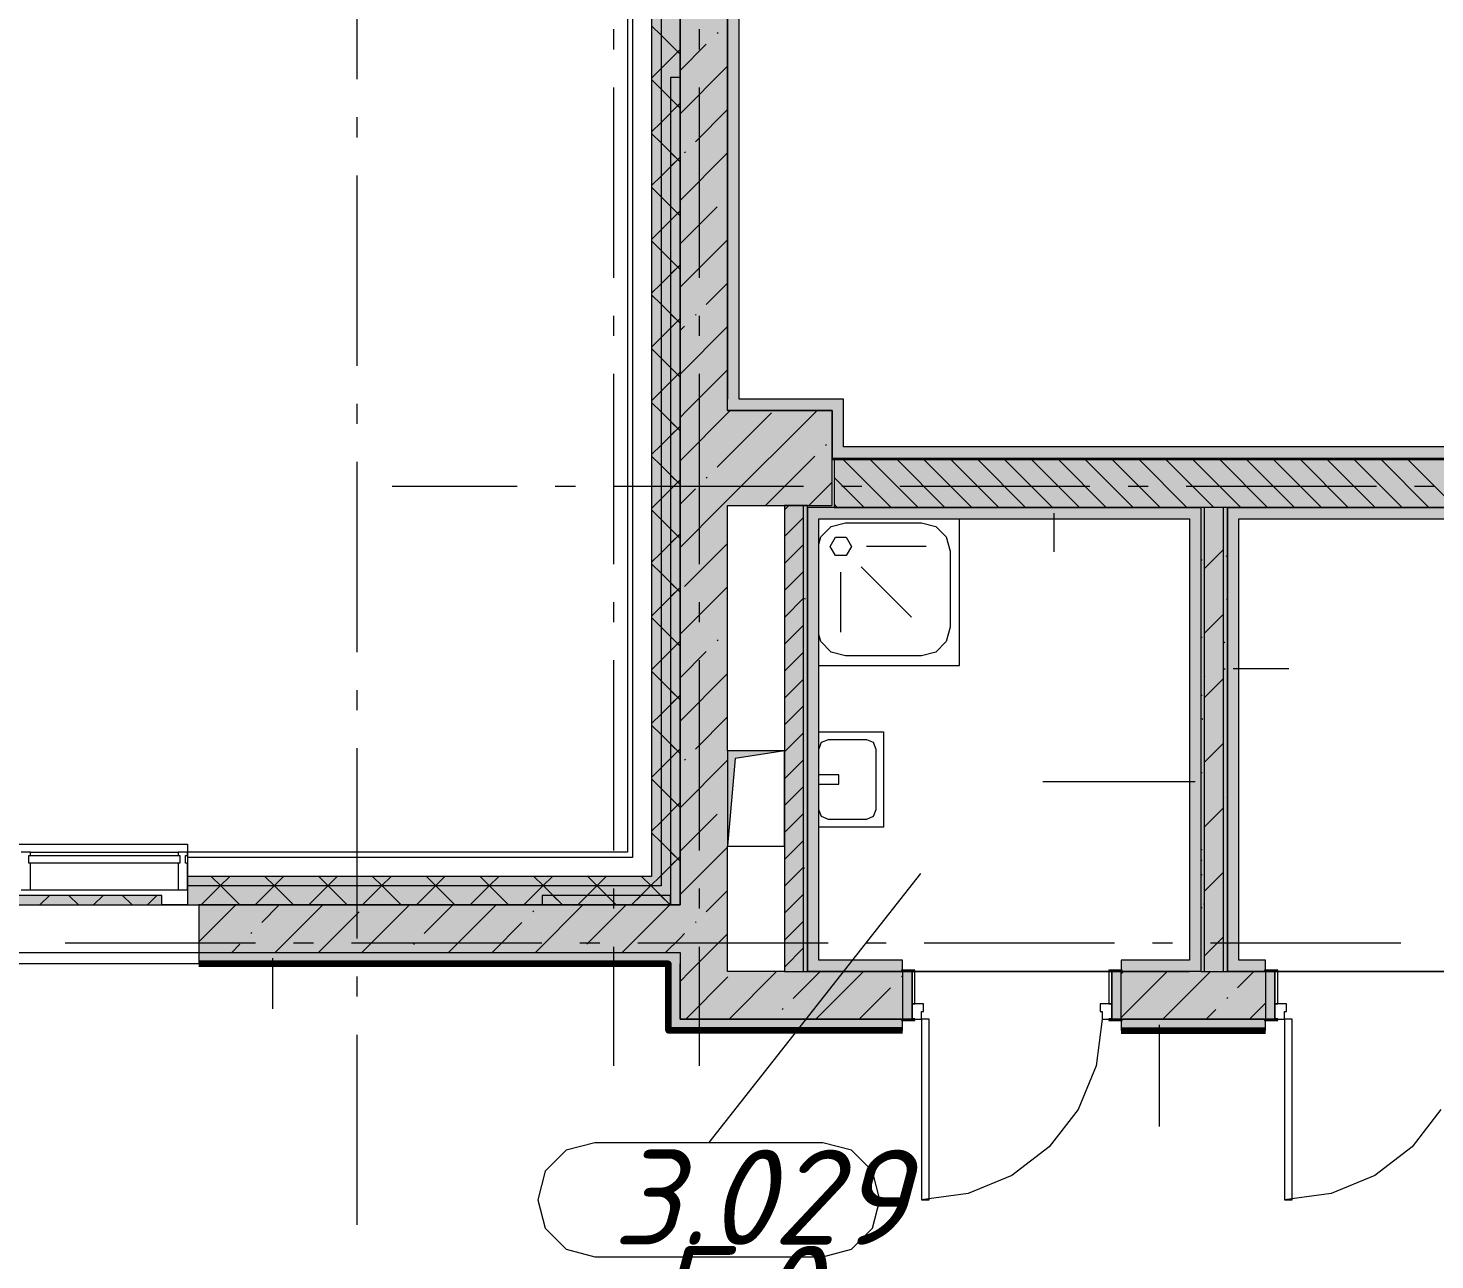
# Model space of a CAD drawing. Header units: millimetres. Extents: x -537608 to 253996, y -217170 to 186033.
# Drawn here: x -267754 to -260357, y 159255 to 165732 of the extents above; entities that cross this region are included whole.
import ezdxf

# ---------------------------------------------------------------- set-up
doc = ezdxf.new("R2010")
doc.units = ezdxf.units.MM
doc.layers.add('16) Лак 1.6м', color=160, linetype='Continuous', lineweight=90)
doc.layers.add('PDF _Геометрия', color=7, linetype='Continuous')
doc.layers.add('PDF _Текст', color=7, linetype='Continuous')
doc.layers.add('PDF _Сплошная заливка', color=7, linetype='Continuous', true_color=0xffffff)
doc.styles.add('PDF ISOCPEUR Italic', font='isocpeui.ttf')

msp = doc.modelspace()

# ---------------------------------------------------------------- hatches: boundary and pattern name
at = {"layer": 'PDF _Сплошная заливка', "transparency": 33554559}
for points in [[(-264476.1869, 161271.2535), (-264426.1867, 161271.2535), (-264426.1867, 179170.9025), (-264476.1869, 179170.9025), (-264476.1869, 161371.2538)], [(-264426.1867, 161221.2533), (-264326.1863, 161221.2533), (-264326.1863, 179120.9023), (-264426.1867, 179120.9023), (-264426.1867, 161248.1888)], [(-264376.1864, 161121.2529), (-264326.1863, 161121.2529), (-264326.1863, 165471.2524), (-264376.1864, 165471.2524), (-264376.1864, 161248.1888)], [(-263526.1875, 163220.9057), (-263526.1875, 163720.9055), (-264326.1863, 163720.9055), (-264326.1863, 163220.9057), (-264076.1853, 163220.9057)], [(-246632.8397, 163211.254), (-246626.1914, 163211.254), (-246626.1914, 163461.2528), (-251276.1877, 163461.2528), (-251276.1877, 163220.9057), (-251776.1897, 163220.9057), (-251776.1897, 163461.2528), (-257276.1893, 163461.2528), (-257276.1893, 163220.9057), (-257776.1869, 163220.9057), (-257776.1869, 163461.2528), (-263516.1849, 163461.2528), (-263516.1849, 163211.254), (-246964.4548, 163211.254)], [(-263776.1885, 160771.2537), (-263676.1881, 160771.2537), (-263676.1881, 163220.9057), (-263776.1885, 163220.9057), (-263776.1885, 161891.2524)], [(-261587.8274, 160771.2537), (-261567.8265, 160771.2537), (-261567.8265, 163211.254), (-261587.8274, 163211.254), (-261587.8274, 161956.1381)], [(-261467.8262, 160771.2537), (-261447.8252, 160771.2537), (-261447.8252, 163211.254), (-261467.8262, 163211.254), (-261467.8262, 161956.1381)], [(-267051.1838, 161121.2529), (-267051.1838, 161171.253), (-269276.1838, 161171.253), (-269276.1838, 161121.2529), (-267504.57, 161121.2529)], [(-264376.1864, 161121.2529), (-264376.1864, 161171.253), (-265051.1847, 161171.253), (-265051.1847, 161121.2529), (-264999.9617, 161121.2529)]]:
    msp.add_hatch(color=256, dxfattribs=at).paths.add_polyline_path(points)
h = msp.add_hatch(color=256, dxfattribs=at)
h.paths.add_polyline_path([(-264076.1853, 160771.2537), (-264076.1853, 163220.9057), (-264326.1863, 163220.9057), (-264326.1863, 160771.2537), (-264165.0937, 160771.2537)], flags=0)
h.paths.add_polyline_path([(-264076.1853, 163720.9055), (-264076.1853, 168671.2518), (-264326.1863, 168671.2518), (-264326.1863, 163720.9055)], flags=0)
h.paths.add_polyline_path([(-264076.1853, 169171.2515), (-264076.1853, 175021.2525), (-264326.1863, 175021.2525), (-264326.1863, 169171.2515), (-264108.8801, 169171.2515)], flags=0)
h.paths.add_polyline_path([(-264229.2947, 175521.2502), (-264076.1853, 175521.2502), (-264076.1853, 178521.2488), (-264326.1863, 178521.2488), (-264326.1863, 175521.2502)], flags=0)
at = {"layer": 'PDF _Сплошная заливка', "true_color": 0xff7d7d, "transparency": 33554559}
for points in [[(-264076.1853, 163780.9062), (-264016.1868, 163780.9062), (-264016.1868, 168671.2518), (-264076.1853, 168671.2518), (-264076.1853, 166203.8314)], [(-258321.009, 163470.9045), (-257776.1869, 163470.9045), (-257776.1869, 163530.9052), (-263526.1875, 163530.9052), (-263526.1875, 163470.9045), (-261660.4854, 163470.9045)]]:
    msp.add_hatch(color=11, dxfattribs=at).paths.add_polyline_path(points)
at = {"layer": 'PDF _Сплошная заливка', "true_color": 0xbce362, "transparency": 33554559}
for points in [[(-261647.826, 163151.2534), (-261587.8274, 163151.2534), (-261587.8274, 163211.254), (-263656.1871, 163211.254), (-263656.1871, 163151.2534), (-261660.4854, 163151.2534)], [(-258798.2628, 163151.2534), (-258738.26, 163151.2534), (-258738.26, 163211.254), (-261447.8252, 163211.254), (-261447.8252, 163151.2534), (-259990.745, 163151.2534)]]:
    msp.add_hatch(color=63, dxfattribs=at).paths.add_polyline_path(points)
at = {"layer": 'PDF _Сплошная заливка', "transparency": 33554559}
h = msp.add_hatch(color=256, dxfattribs=at)
h.paths.add_polyline_path([(-264999.9617, 161221.2533), (-264426.1867, 161221.2533), (-264426.1867, 161271.2535), (-266916.1851, 161271.2535), (-266916.1851, 161221.2533), (-266669.6977, 161221.2533)], flags=0)
h.paths.add_polyline_path([(-269174.306, 161221.2533), (-268616.1872, 161221.2533), (-268616.1872, 161271.2535), (-270275.348, 161271.2535), (-270275.348, 161221.2533), (-270009.1741, 161221.2533)], flags=0)
h.paths.add_polyline_path([(-271975.3502, 161221.2533), (-271975.3502, 161271.2535), (-273516.1846, 161271.2535), (-273516.1846, 161221.2533), (-273348.6546, 161221.2533)], flags=0)
h.paths.add_polyline_path([(-275216.1825, 161221.2533), (-275216.1825, 161271.2535), (-276766.1842, 161271.2535), (-276766.1842, 161221.2533), (-275853.2587, 161221.2533)], flags=0)
h.paths.add_polyline_path([(-281697.3434, 161221.2533), (-281526.1836, 161221.2533), (-281526.1836, 161271.2535), (-282826.1799, 161271.2535), (-282826.1799, 161221.2533), (-282532.2157, 161221.2533)], flags=0)
h.paths.add_polyline_path([(-278466.1821, 161221.2533), (-278466.1821, 161271.2535), (-279826.1856, 161271.2535), (-279826.1856, 161221.2533), (-279192.735, 161221.2533)], flags=0)
h.paths.add_polyline_path([(-285871.6877, 161221.2533), (-284526.1865, 161221.2533), (-284526.1865, 161271.2535), (-285886.1814, 161271.2535), (-285886.1814, 161221.2533)], flags=0)
h.paths.add_polyline_path([(-290676.1843, 161221.2533), (-287586.1793, 161221.2533), (-287586.1793, 161271.2535), (-290676.1843, 161271.2535), (-290676.1843, 161248.1888)], flags=0)
h = msp.add_hatch(color=256, dxfattribs=at)
h.paths.add_polyline_path([(-264326.1863, 161121.2529), (-264326.1863, 161221.2533), (-266916.1851, 161221.2533), (-266916.1851, 161121.2529), (-264999.9617, 161121.2529)], flags=0)
h.paths.add_polyline_path([(-268616.1872, 161121.2529), (-268616.1872, 161221.2533), (-270275.348, 161221.2533), (-270275.348, 161121.2529), (-268776.1862, 161121.2529)], flags=0)
h.paths.add_polyline_path([(-271975.3502, 161121.2529), (-271976.1856, 161221.2533), (-273516.1846, 161221.2533), (-273516.1846, 161121.2529), (-271976.1856, 161121.2529)], flags=0)
h.paths.add_polyline_path([(-275216.1825, 161121.2529), (-275216.1825, 161221.2533), (-276766.1842, 161221.2533), (-276766.1842, 161121.2529), (-275276.1853, 161121.2529)], flags=0)
h.paths.add_polyline_path([(-278526.017, 161121.2529), (-278466.1821, 161121.2529), (-278466.1821, 161221.2533), (-279826.1856, 161221.2533), (-279826.1856, 161121.2529), (-279126.0193, 161121.2529)], flags=0)
h.paths.add_polyline_path([(-281526.1836, 161121.2529), (-281526.1836, 161221.2533), (-282826.1799, 161221.2533), (-282826.1799, 161121.2529), (-281697.3434, 161121.2529)], flags=0)
h.paths.add_polyline_path([(-284526.1865, 161121.2529), (-284526.1865, 161221.2533), (-285886.1814, 161221.2533), (-285886.1814, 161121.2529), (-285036.824, 161121.2529)], flags=0)
h.paths.add_polyline_path([(-290676.1843, 161121.2529), (-287586.1793, 161121.2529), (-287586.1793, 161221.2533), (-290726.1845, 161221.2533), (-290726.1845, 161121.2529)], flags=0)
h = msp.add_hatch(color=256, dxfattribs=at)
h.paths.add_polyline_path([(-264326.1863, 160871.2541), (-264326.1863, 161121.2529), (-266856.1866, 161121.2529), (-266856.1866, 160871.2541), (-264999.9617, 160871.2541)], flags=0)
h.paths.add_polyline_path([(-268776.1862, 160871.2541), (-268676.1858, 160871.2541), (-268676.1858, 161121.2529), (-268776.1862, 161121.2529), (-268776.1862, 161079.5868)], flags=0)
h.paths.add_polyline_path([(-270009.1741, 160871.2541), (-269276.1838, 160871.2541), (-269276.1838, 161121.2529), (-270215.3495, 161121.2529), (-270215.3495, 160871.2541)], flags=0)
at = {"layer": 'PDF _Сплошная заливка', "true_color": 0xff7d7d, "transparency": 33554559}
h = msp.add_hatch(color=11, dxfattribs=at)
h.paths.add_polyline_path([(-264386.1848, 160811.2534), (-264326.1863, 160811.2534), (-264326.1863, 160871.2541), (-266856.1866, 160871.2541), (-266856.1866, 160811.2534), (-264999.9617, 160811.2534)], flags=0)
h.paths.add_polyline_path([(-268676.1858, 160811.2534), (-268676.1858, 160871.2541), (-268716.1877, 160871.2541), (-268716.1877, 160811.2534)], flags=0)
at = {"layer": 'PDF _Сплошная заливка', "true_color": 0xbce362, "transparency": 33554559}
h = msp.add_hatch(color=63, dxfattribs=at)
h.paths.add_polyline_path([(-261647.826, 160771.2537), (-261647.826, 160831.2543), (-262006.1851, 160831.2543), (-262006.1851, 160779.254), (-262001.1859, 160779.254), (-262001.1859, 160771.2537), (-261660.4854, 160771.2537)], flags=0)
h.paths.add_polyline_path([(-263656.1871, 160771.2537), (-263161.1886, 160771.9361), (-263161.1886, 160779.254), (-263156.1852, 160779.254), (-263156.1852, 160831.2543), (-263656.1871, 160831.2543)], flags=0)
h = msp.add_hatch(color=63, dxfattribs=at)
h.paths.add_polyline_path([(-259990.745, 160771.2537), (-258798.2628, 160771.2537), (-258798.2628, 160831.2543), (-260097.8286, 160831.2543), (-260097.8286, 160779.254), (-260092.8294, 160779.254), (-260092.8294, 160771.2537)], flags=0)
h.paths.add_polyline_path([(-261252.8279, 160771.2537), (-261252.8279, 160779.254), (-261247.8287, 160779.254), (-261247.8287, 160831.2543), (-261447.8252, 160831.2543), (-261447.8252, 160771.2537)], flags=0)
at = {"layer": 'PDF _Сплошная заливка', "transparency": 33554559}
h = msp.add_hatch(color=256, dxfattribs=at)
h.paths.add_polyline_path([(-256776.1874, 160521.2527), (-256776.1874, 160771.2537), (-260097.8286, 160771.2537), (-260097.8286, 160521.2527), (-258321.009, 160521.2527)], flags=0)
h.paths.add_polyline_path([(-261252.8279, 160521.2527), (-261247.8287, 160521.2527), (-261247.8287, 160771.2537), (-262006.1851, 160771.2537), (-262006.1851, 160521.2527), (-261660.4854, 160521.2527)], flags=0)
h.paths.add_polyline_path([(-263156.1852, 160521.2527), (-263156.1852, 160771.2537), (-264326.1863, 160771.2537), (-264326.1863, 160521.2527), (-263161.1886, 160521.2527)], flags=0)
at = {"layer": 'PDF _Сплошная заливка', "true_color": 0xf4f4f4, "transparency": 33554559}
for points in [[(-263156.1852, 160521.2527), (-263106.185, 160521.2527), (-263106.185, 160771.2537), (-263156.1852, 160771.2537), (-263156.1852, 160540.2396)], [(-262056.1853, 160521.2527), (-262006.1851, 160521.2527), (-262006.1851, 160771.2537), (-262056.1853, 160771.2537), (-262056.1853, 160540.2396)], [(-261247.8287, 160521.2527), (-261197.8285, 160521.2527), (-261197.8285, 160771.2537), (-261247.8287, 160771.2537), (-261247.8287, 160540.2396)]]:
    msp.add_hatch(color=7, dxfattribs=at).paths.add_polyline_path(points)
at = {"layer": 'PDF _Сплошная заливка', "true_color": 0xff7d7d, "transparency": 33554559}
h = msp.add_hatch(color=11, dxfattribs=at)
h.paths.add_polyline_path([(-254756.1873, 160461.2542), (-254756.1873, 160521.2527), (-260092.8294, 160521.2527), (-260092.8294, 160513.2545), (-260097.8286, 160513.2545), (-260097.8286, 160461.2542), (-254981.5283, 160461.2542)], flags=0)
h.paths.add_polyline_path([(-262006.1851, 160461.2542), (-261247.8287, 160461.2542), (-261247.8287, 160513.2545), (-261252.8279, 160513.2545), (-261252.8279, 160521.2527), (-262001.1859, 160521.2527), (-262001.1859, 160513.2545), (-262006.1851, 160513.2545)], flags=0)
h.paths.add_polyline_path([(-263161.1886, 160461.2542), (-263156.1852, 160461.2542), (-263156.1852, 160513.2545), (-263161.1886, 160513.2545), (-263161.1886, 160521.2527), (-264326.1863, 160521.2527), (-264326.1863, 160461.2542)], flags=0)

# ---------------------------------------------------------------- linework, layer by layer
at = {"layer": '16) Лак 1.6м'}
msp.add_line((-262006.1851, 160461.2542), (-261247.8287, 160461.2542), dxfattribs=at)
msp.add_lwpolyline([(-263156.1852, 160461.2542), (-264386.1848, 160461.2542), (-264386.1848, 160811.2534), (-266856.1866, 160811.2534)], dxfattribs=at)
at = {"layer": 'PDF _Геометрия', "lineweight": 9}
for p, q in [((-264603.1853, 179297.9009), (-264603.1853, 161398.254)), ((-264576.1872, 179270.9029), (-264576.1872, 161398.254)), ((-264476.1869, 179170.9025), (-264476.1869, 161398.254)), ((-264426.1867, 179120.9023), (-264426.1867, 161398.254)), ((-264326.1863, 161398.254), (-264326.1863, 168671.2518)), ((-264326.1863, 168671.2518), (-264326.1863, 163720.9055)), ((-264076.1853, 163780.9062), (-264076.1853, 168671.2518)), ((-264076.1853, 168671.2518), (-264076.1853, 163780.9062)), ((-264016.1868, 163780.9062), (-264016.1868, 168611.2511)), ((-264426.1867, 165693.9474), (-264476.1869, 165743.9476)), ((-264131.2923, 165704.4625), (-264126.5515, 165709.2033)), ((-264326.1863, 165593.9471), (-264426.1867, 165693.9474)), ((-264326.1863, 165509.5685), (-264188.3197, 165647.4372)), ((-264426.1867, 165519.0996), (-264326.1863, 165619.1)), ((-264476.1869, 165469.0994), (-264426.1867, 165519.0996)), ((-264326.1863, 165281.4695), (-264076.1853, 165531.4705)), ((-264426.1867, 165411.1053), (-264476.1869, 165461.1055)), ((-264326.1863, 165311.1049), (-264426.1867, 165411.1053)), ((-264326.1863, 165471.2524), (-264376.1864, 165471.2524)), ((-264376.1864, 165471.2524), (-264376.1864, 161121.2529)), ((-264326.1863, 161121.2529), (-264326.1863, 165471.2524)), ((-264426.1867, 165236.2575), (-264326.1863, 165336.2579)), ((-264376.1864, 165361.1052), (-264326.1863, 165311.1049)), ((-264326.1863, 165336.2579), (-264376.1864, 165286.2577)), ((-264245.3429, 165134.2161), (-264076.1853, 165303.3715)), ((-264476.1869, 165186.2573), (-264426.1867, 165236.2575)), ((-264426.1867, 165128.2632), (-264476.1869, 165178.2634)), ((-264326.1863, 165028.2628), (-264426.1867, 165128.2632)), ((-264426.1867, 164953.4132), (-264326.1863, 165053.4136)), ((-264376.1864, 165078.263), (-264326.1863, 165028.2628)), ((-264326.1863, 165053.4136), (-264376.1864, 165003.4134)), ((-264326.1863, 164825.2738), (-264076.1853, 165075.2725)), ((-264302.366, 165077.1909), (-264297.6252, 165081.9316)), ((-264476.1869, 164903.4152), (-264426.1867, 164953.4132)), ((-264426.1867, 164845.419), (-264476.1869, 164895.4191)), ((-264326.1863, 164745.4207), (-264426.1867, 164845.419)), ((-264426.1867, 164670.5711), (-264326.1863, 164770.5715)), ((-264376.1864, 164795.4209), (-264326.1863, 164745.4207)), ((-264326.1863, 164770.5715), (-264376.1864, 164720.5713)), ((-264326.1863, 164597.1748), (-264131.2923, 164792.0687)), ((-264476.1869, 164620.5709), (-264426.1867, 164670.5711)), ((-264426.1867, 164562.5768), (-264476.1869, 164612.577)), ((-264326.1863, 164369.0758), (-264076.1853, 164619.0768)), ((-264326.1863, 164462.5764), (-264426.1867, 164562.5768)), ((-264426.1867, 164387.729), (-264326.1863, 164487.7294)), ((-264376.1864, 164512.5766), (-264326.1863, 164462.5764)), ((-264326.1863, 164487.7294), (-264376.1864, 164437.7292)), ((-264476.1869, 164337.7288), (-264426.1867, 164387.729)), ((-264188.3197, 164278.8455), (-264076.1853, 164390.9778)), ((-264426.1867, 164279.7347), (-264476.1869, 164329.7349)), ((-264326.1863, 164179.7343), (-264426.1867, 164279.7347)), ((-264376.1864, 164229.7345), (-264326.1863, 164179.7343)), ((-264245.3429, 164221.8224), (-264240.602, 164226.5633)), ((-264426.1867, 164104.8869), (-264326.1863, 164204.8873)), ((-264326.1863, 164204.8873), (-264376.1864, 164154.8871)), ((-264326.1863, 164140.9768), (-264302.366, 164164.7972)), ((-264326.1863, 163912.8801), (-264076.1853, 164162.8789)), ((-264476.1869, 164054.8867), (-264426.1867, 164104.8869)), ((-264426.1867, 163996.8926), (-264476.1869, 164046.8928)), ((-264326.1863, 163896.8922), (-264426.1867, 163996.8926)), ((-264376.1864, 163946.8924), (-264326.1863, 163896.8922)), ((-264290.064, 163720.9055), (-264076.1853, 163934.7799)), ((-264426.1867, 163822.0426), (-264326.1863, 163922.043)), ((-264326.1863, 163922.043), (-264376.1864, 163872.0428)), ((-264476.1869, 163772.0446), (-264426.1867, 163822.0426)), ((-264076.1853, 163720.9055), (-264076.1853, 163780.9062)), ((-263526.1875, 163780.9062), (-264016.1868, 163780.9062)), ((-263466.1846, 163780.9062), (-263526.1875, 163780.9062)), ((-263466.1846, 163530.9052), (-263466.1846, 163780.9062)), ((-264426.1867, 163714.0483), (-264476.1869, 163764.0485)), ((-264326.1863, 163614.0501), (-264426.1867, 163714.0483)), ((-264326.1863, 163684.7811), (-264290.064, 163720.9055)), ((-264326.1863, 163456.6821), (-264061.9629, 163720.9055)), ((-264326.1863, 163720.9055), (-264326.1863, 163220.9057)), ((-264131.2923, 163423.4771), (-263846.1724, 163708.5992)), ((-264105.7669, 163220.9057), (-263605.765, 163720.9055)), ((-264076.1853, 163720.9055), (-263526.1875, 163720.9055)), ((-263526.1875, 163720.9055), (-264076.1853, 163720.9055)), ((-263526.1875, 163220.9057), (-263526.1875, 163720.9055)), ((-263526.1875, 163720.9055), (-263526.1875, 163530.9052)), ((-264426.1867, 163539.2005), (-264326.1863, 163639.2009)), ((-264376.1864, 163664.0503), (-264326.1863, 163614.0501)), ((-264326.1863, 163639.2009), (-264376.1864, 163589.2007)), ((-264476.1869, 163489.2003), (-264426.1867, 163539.2005)), ((-263561.0481, 163537.5255), (-263556.3073, 163542.2684)), ((-263526.1875, 163530.9052), (-263526.1875, 163470.9045)), ((-257836.1897, 163530.9052), (-263466.1846, 163530.9052)), ((-264426.1867, 163431.2062), (-264476.1869, 163481.2064)), ((-264326.1863, 163331.2058), (-264426.1867, 163431.2062)), ((-263877.6701, 163220.9057), (-263618.0713, 163480.5024)), ((-263526.1875, 163470.9045), (-257776.1869, 163470.9045)), ((-257776.1869, 163461.2528), (-263516.1849, 163461.2528)), ((-263516.1849, 163461.2528), (-263516.1849, 163211.254)), ((-263216.2827, 163211.254), (-263466.2837, 163461.2528)), ((-263074.8638, 163211.254), (-263324.8605, 163461.2528)), ((-262933.4406, 163211.254), (-263183.4416, 163461.2528)), ((-262792.0217, 163211.254), (-263042.0184, 163461.2528)), ((-262650.5985, 163211.254), (-262900.5995, 163461.2528)), ((-262509.1753, 163211.254), (-262759.1763, 163461.2528)), ((-262367.7564, 163211.254), (-262617.7573, 163461.2528)), ((-262226.3332, 163211.254), (-262476.3342, 163461.2528)), ((-262084.9143, 163211.254), (-262334.9109, 163461.2528)), ((-261943.4911, 163211.254), (-262193.492, 163461.2528)), ((-261802.0722, 163211.254), (-262052.0689, 163461.2528)), ((-261660.649, 163211.254), (-261910.6499, 163461.2528)), ((-261519.2257, 163211.254), (-261769.2267, 163461.2528)), ((-261377.8069, 163211.254), (-261627.8078, 163461.2528)), ((-261236.3836, 163211.254), (-261486.3846, 163461.2528)), ((-261094.9647, 163211.254), (-261344.9657, 163461.2528)), ((-260953.5416, 163211.254), (-261203.5425, 163461.2528)), ((-260812.1226, 163211.254), (-261062.1193, 163461.2528)), ((-260670.6994, 163211.254), (-260920.7003, 163461.2528)), ((-260529.2805, 163211.254), (-260779.2772, 163461.2528)), ((-260387.8573, 163211.254), (-260637.8582, 163461.2528)), ((-260246.4341, 163211.254), (-260496.435, 163461.2528)), ((-264426.1867, 163256.3584), (-264326.1863, 163356.3588)), ((-264376.1864, 163381.206), (-264326.1863, 163331.2058)), ((-264326.1863, 163356.3588), (-264376.1864, 163306.3586)), ((-264188.3197, 163366.4519), (-264183.5746, 163371.1948)), ((-263649.569, 163220.9057), (-263526.1875, 163344.2894)), ((-263357.706, 163211.254), (-263516.1849, 163369.7351)), ((-264326.1863, 163228.5831), (-264245.3429, 163309.4287)), ((-264476.1869, 163206.3582), (-264426.1867, 163256.3584)), ((-264426.1867, 163148.3641), (-264476.1869, 163198.3643)), ((-264326.1863, 163000.4863), (-264105.7669, 163220.9057)), ((-264326.1863, 163220.9057), (-264326.1863, 161121.2529)), ((-264076.1853, 161931.2543), (-264076.1853, 163220.9057)), ((-264076.1853, 163220.9057), (-263526.1875, 163220.9057)), ((-263776.1885, 163199.2513), (-263754.5341, 163220.9057)), ((-263676.1881, 163220.9057), (-263776.1885, 163220.9057)), ((-263776.1885, 163220.9057), (-263776.1885, 160771.2537)), ((-263656.1871, 163220.9057), (-263676.1881, 163220.9057)), ((-263676.1881, 160771.2537), (-263676.1881, 163220.9057)), ((-263656.1871, 163151.2534), (-263656.1871, 163220.9057)), ((-263516.1849, 163211.254), (-263656.1871, 163211.254)), ((-263656.1871, 163211.254), (-263656.1871, 163151.2534)), ((-263499.1248, 163211.254), (-263516.1849, 163228.3141)), ((-261587.8274, 163211.254), (-263516.1849, 163211.254)), ((-263516.1849, 163211.254), (-261587.8274, 163211.254)), ((-261587.8274, 163211.254), (-261587.8274, 163151.2534)), ((-261567.8265, 163211.254), (-261587.8274, 163211.254)), ((-261587.8274, 163211.254), (-261587.8274, 163151.2534)), ((-261567.8265, 160771.2537), (-261567.8265, 163211.254)), ((-261467.8262, 163211.254), (-261567.8265, 163211.254)), ((-261447.8252, 163211.254), (-261467.8262, 163211.254)), ((-261467.8262, 160771.2537), (-261467.8262, 163211.254)), ((-258738.26, 163211.254), (-261447.8252, 163211.254)), ((-261447.8252, 163211.254), (-261447.8252, 163151.2534)), ((-261447.8252, 163151.2534), (-261447.8252, 163211.254)), ((-261447.8252, 163211.254), (-258738.26, 163211.254)), ((-264326.1863, 163048.3637), (-264426.1867, 163148.3641)), ((-263776.1885, 163057.8303), (-263676.1881, 163157.8306)), ((-263656.1871, 163151.2534), (-263656.1871, 160831.2543)), ((-263656.1871, 160831.2543), (-263656.1871, 163151.2534)), ((-263596.1886, 160831.2543), (-263596.1886, 163151.2534)), ((-263596.1886, 163151.2534), (-261647.826, 163151.2534)), ((-262361.4698, 163181.2526), (-262361.4698, 162977.312)), ((-261647.826, 163151.2534), (-261647.826, 160831.2543)), ((-261587.8274, 163151.2534), (-261587.8274, 160771.2537)), ((-261587.8274, 163151.2534), (-261587.8274, 160771.2537)), ((-261447.8252, 163151.2534), (-261447.8252, 160831.2543)), ((-261447.8252, 160831.2543), (-261447.8252, 163151.2534)), ((-261387.8267, 160831.2543), (-261387.8267, 163151.2534)), ((-261387.8267, 163151.2534), (-258798.2628, 163151.2534)), ((-264426.1867, 162973.5163), (-264326.1863, 163073.5167)), ((-264376.1864, 163098.3639), (-264326.1863, 163048.3637)), ((-264326.1863, 163073.5167), (-264376.1864, 163023.5165)), ((-264476.1869, 162923.5161), (-264426.1867, 162973.5163)), ((-264302.366, 162796.2055), (-264076.1853, 163022.3862)), ((-263776.1885, 162916.4092), (-263676.1881, 163016.4096)), ((-261567.8265, 162890.3111), (-261467.8262, 162990.3115)), ((-264426.1867, 162865.522), (-264476.1869, 162915.5222)), ((-264326.1863, 162765.5216), (-264426.1867, 162865.522)), ((-263776.1885, 162774.9881), (-263676.1881, 162874.9885)), ((-264426.1867, 162690.672), (-264326.1863, 162790.6724)), ((-264376.1864, 162815.5218), (-264326.1863, 162765.5216)), ((-264326.1863, 162790.6724), (-264376.1864, 162740.6722)), ((-264326.1863, 162544.2884), (-264076.1853, 162794.2893)), ((-264476.1869, 162640.674), (-264426.1867, 162690.672)), ((-263776.1885, 162633.5671), (-263676.1881, 162733.5653)), ((-264426.1867, 162582.6777), (-264476.1869, 162632.6779)), ((-261567.8265, 162550.9001), (-261467.8262, 162650.9005)), ((-264326.1863, 162482.6795), (-264426.1867, 162582.6777)), ((-264376.1864, 162532.6797), (-264326.1863, 162482.6795)), ((-263776.1885, 162492.1439), (-263676.1881, 162592.1442)), ((-264426.1867, 162407.8299), (-264326.1863, 162507.8303)), ((-264326.1863, 162507.8303), (-264376.1864, 162457.8301)), ((-264326.1863, 162316.1894), (-264188.3197, 162454.0581)), ((-264131.2923, 162511.0834), (-264126.5515, 162515.8242)), ((-263776.1885, 162350.7228), (-263676.1881, 162450.7232)), ((-264476.1869, 162357.8297), (-264426.1867, 162407.8299)), ((-264426.1867, 162299.8356), (-264476.1869, 162349.8358)), ((-264326.1863, 162088.0926), (-264076.1853, 162338.0914)), ((-263776.1885, 162209.3017), (-263676.1881, 162309.3022)), ((-261567.8265, 162211.4891), (-261467.8262, 162311.4896)), ((-261417.8259, 162364.2627), (-261124.7142, 162364.2627)), ((-264326.1863, 162199.8352), (-264426.1867, 162299.8356)), ((-264376.1864, 162249.8354), (-264326.1863, 162199.8352)), ((-264426.1867, 162124.9878), (-264326.1863, 162224.9881)), ((-264326.1863, 162224.9881), (-264376.1864, 162174.988)), ((-263776.1885, 162067.8807), (-263676.1881, 162167.8811)), ((-264476.1869, 162074.9876), (-264426.1867, 162124.9878)), ((-264245.3429, 161940.837), (-264076.1853, 162109.9925)), ((-264426.1867, 162016.9935), (-264476.1869, 162066.9937)), ((-264326.1863, 161916.9931), (-264426.1867, 162016.9935)), ((-263776.1885, 161926.4596), (-263676.1881, 162026.46)), ((-264426.1867, 161842.1457), (-264326.1863, 161942.1439)), ((-264376.1864, 161966.9933), (-264326.1863, 161916.9931)), ((-264326.1863, 161942.1439), (-264376.1864, 161892.1459)), ((-261567.8265, 161872.0782), (-261467.8262, 161972.0786)), ((-264326.1863, 161631.8947), (-264076.1853, 161881.8957)), ((-264302.366, 161883.8118), (-264297.6252, 161888.5547)), ((-263776.1885, 161785.0386), (-263676.1881, 161885.0389)), ((-264476.1869, 161792.1455), (-264426.1867, 161842.1457)), ((-264426.1867, 161734.1513), (-264476.1869, 161784.1516)), ((-264326.1863, 161634.151), (-264426.1867, 161734.1513)), ((-263776.1885, 161643.6175), (-263676.1881, 161743.6179)), ((-261617.8267, 161768.2262), (-262417.8255, 161768.2262)), ((-264426.1867, 161559.3014), (-264326.1863, 161659.3018)), ((-264376.1864, 161684.1512), (-264326.1863, 161634.151)), ((-264326.1863, 161659.3018), (-264376.1864, 161609.3016)), ((-264326.1863, 161403.7958), (-264131.2923, 161598.6897)), ((-263776.1885, 161502.1965), (-263676.1881, 161602.1947)), ((-261567.8265, 161532.6672), (-261467.8262, 161632.6676)), ((-264476.1869, 161509.3034), (-264426.1867, 161559.3014)), ((-264426.1867, 161451.3071), (-264476.1869, 161501.3073)), ((-264326.1863, 161351.3089), (-264426.1867, 161451.3071)), ((-264326.1863, 161175.6989), (-264076.1853, 161425.6977)), ((-264076.1853, 160771.2537), (-264076.1853, 161431.2545)), ((-263776.1885, 161360.7733), (-263676.1881, 161460.7736)), ((-267741.1839, 161398.254), (-267791.1841, 161398.254)), ((-267751.1865, 161341.2524), (-267751.1865, 161381.2543)), ((-267751.1865, 161381.2543), (-267741.1839, 161381.2543)), ((-267741.1839, 161341.2524), (-267751.1865, 161341.2524)), ((-267741.1839, 161398.254), (-266966.1852, 161398.254)), ((-267741.1839, 161381.2543), (-267741.1839, 161398.254)), ((-267741.1839, 161381.2543), (-266966.1852, 161381.2543)), ((-267741.1839, 161201.2545), (-267741.1839, 161341.2524)), ((-266916.1851, 161398.254), (-266966.1852, 161398.254)), ((-266966.1852, 161398.254), (-266966.1852, 161381.2543)), ((-266966.1852, 161381.2543), (-266956.1869, 161381.2543)), ((-266956.1869, 161341.2524), (-266966.1852, 161341.2524)), ((-266966.1852, 161341.2524), (-266966.1852, 161201.2545)), ((-266956.1869, 161381.2543), (-266956.1869, 161341.2524)), ((-266926.1876, 161341.2524), (-266926.1876, 161381.2543)), ((-266926.1876, 161381.2543), (-266916.1851, 161381.2543)), ((-266916.1851, 161341.2524), (-266926.1876, 161341.2524)), ((-264603.1853, 161398.254), (-266916.1851, 161398.254)), ((-266916.1851, 161398.254), (-266916.1851, 161371.2538)), ((-266916.1851, 161381.2543), (-266916.1851, 161398.254)), ((-266916.1851, 161371.2538), (-266916.1851, 161271.2535)), ((-264576.1872, 161371.2538), (-266916.1851, 161371.2538)), ((-266916.1851, 161201.2545), (-266916.1851, 161341.2524)), ((-264576.1872, 161398.254), (-264576.1872, 161371.2538)), ((-264476.1869, 161398.254), (-264476.1869, 161371.2538)), ((-264476.1869, 161371.2538), (-264476.1869, 161271.2535)), ((-264426.1867, 161398.254), (-264426.1867, 161271.2535)), ((-264426.1867, 161276.4593), (-264326.1863, 161376.4597)), ((-264376.1864, 161401.3091), (-264326.1863, 161351.3089)), ((-264326.1863, 161376.4597), (-264376.1864, 161326.4595)), ((-264326.1863, 161371.2538), (-264326.1863, 161398.254)), ((-264326.1863, 161271.2535), (-264326.1863, 161371.2538)), ((-266916.1851, 161271.2535), (-266916.1851, 161221.2533)), ((-264476.1869, 161271.2535), (-266916.1851, 161271.2535)), ((-266741.714, 161221.2533), (-266791.7142, 161271.2535)), ((-266744.1339, 161221.2533), (-266694.1337, 161271.2535)), ((-266458.8719, 161221.2533), (-266508.8721, 161271.2535)), ((-266461.2918, 161221.2533), (-266411.2916, 161271.2535)), ((-266176.0297, 161221.2533), (-266226.03, 161271.2535)), ((-266178.4497, 161221.2533), (-266128.4495, 161271.2535)), ((-265893.1876, 161221.2533), (-265943.1878, 161271.2535)), ((-265895.6076, 161221.2533), (-265845.6074, 161271.2535)), ((-265610.3455, 161221.2533), (-265660.3457, 161271.2535)), ((-265612.7655, 161221.2533), (-265562.7652, 161271.2535)), ((-265327.5034, 161221.2533), (-265377.5036, 161271.2535)), ((-265329.919, 161221.2533), (-265279.9188, 161271.2535)), ((-265044.6613, 161221.2533), (-265094.6615, 161271.2535)), ((-265047.0769, 161221.2533), (-264997.0767, 161271.2535)), ((-264761.8192, 161221.2533), (-264811.8194, 161271.2535)), ((-264764.2348, 161221.2533), (-264714.2346, 161271.2535)), ((-264478.9728, 161221.2533), (-264528.973, 161271.2535)), ((-264481.3927, 161221.2533), (-264431.3925, 161271.2535)), ((-264431.3925, 161271.2535), (-264426.1867, 161276.4593)), ((-264426.1867, 161271.2535), (-264426.1867, 161221.2533)), ((-264326.1863, 161221.2533), (-264326.1863, 161271.2535)), ((-263776.1885, 161219.3522), (-263676.1881, 161319.3526)), ((-261567.8265, 161193.2562), (-261467.8262, 161293.2545)), ((-267791.1841, 161201.2545), (-267741.1839, 161201.2545)), ((-267741.1839, 161201.2545), (-266966.1852, 161201.2545)), ((-266966.1852, 161201.2545), (-266916.1851, 161201.2545)), ((-266916.1851, 161221.2533), (-266916.1851, 161121.2529)), ((-264426.1867, 161221.2533), (-266916.1851, 161221.2533)), ((-266844.1343, 161121.2529), (-266744.1339, 161221.2533)), ((-266641.7179, 161121.2529), (-266741.714, 161221.2533)), ((-266561.2922, 161121.2529), (-266461.2918, 161221.2533)), ((-266358.8715, 161121.2529), (-266458.8719, 161221.2533)), ((-266278.4501, 161121.2529), (-266178.4497, 161221.2533)), ((-266076.0294, 161121.2529), (-266176.0297, 161221.2533)), ((-265995.6079, 161121.2529), (-265895.6076, 161221.2533)), ((-265793.1873, 161121.2529), (-265893.1876, 161221.2533)), ((-265712.7615, 161121.2529), (-265612.7655, 161221.2533)), ((-265510.3451, 161121.2529), (-265610.3455, 161221.2533)), ((-265429.9194, 161121.2529), (-265329.919, 161221.2533)), ((-265227.503, 161121.2529), (-265327.5034, 161221.2533)), ((-265147.0773, 161121.2529), (-265047.0769, 161221.2533)), ((-264944.6609, 161121.2529), (-265044.6613, 161221.2533)), ((-264864.2352, 161121.2529), (-264764.2348, 161221.2533)), ((-264661.8188, 161121.2529), (-264761.8192, 161221.2533)), ((-264581.3931, 161121.2529), (-264481.3927, 161221.2533)), ((-264378.9767, 161121.2529), (-264478.9728, 161221.2533)), ((-264326.1863, 161121.2529), (-264326.1863, 161221.2533)), ((-264188.3197, 161085.4687), (-264076.1853, 161197.5987)), ((-267051.1838, 161171.253), (-269276.1838, 161171.253)), ((-268776.1862, 161121.2529), (-267051.1838, 161121.2529)), ((-267692.6606, 161121.2529), (-267642.6604, 161171.253)), ((-267490.2443, 161121.2529), (-267540.2445, 161171.253)), ((-267409.8185, 161121.2529), (-267359.8184, 161171.253)), ((-267207.4021, 161121.2529), (-267257.4023, 161171.253)), ((-267126.9764, 161121.2529), (-267076.9762, 161171.253)), ((-267051.1838, 161121.2529), (-267051.1838, 161171.253)), ((-267051.1838, 161121.2529), (-266916.1851, 161121.2529)), ((-266916.1851, 161121.2529), (-267051.1838, 161121.2529)), ((-266916.1851, 161121.2529), (-264326.1863, 161121.2529)), ((-266856.1866, 160926.684), (-266661.6155, 161121.2529)), ((-264326.1863, 161121.2529), (-266856.1866, 161121.2529)), ((-266856.1866, 161121.2529), (-266856.1866, 160871.2541)), ((-266526.3282, 161028.4433), (-266433.5187, 161121.2529)), ((-266455.4186, 160871.2541), (-266205.4175, 161121.2529)), ((-265999.2206, 160871.2541), (-265749.2197, 161121.2529)), ((-265670.9598, 160971.418), (-265521.1228, 161121.2529)), ((-265543.0227, 160871.2541), (-265293.026, 161121.2529)), ((-265086.829, 160871.2541), (-264836.8281, 161121.2529)), ((-264376.1864, 161171.253), (-265051.1847, 161171.253)), ((-265051.1847, 161171.253), (-265051.1847, 161121.2529)), ((-265051.1847, 161121.2529), (-264376.1864, 161121.2529)), ((-264994.6611, 161171.253), (-264944.6609, 161121.2529)), ((-264814.235, 161171.253), (-264864.2352, 161121.2529)), ((-264815.5871, 160914.3928), (-264608.7313, 161121.2529)), ((-264711.819, 161171.253), (-264661.8188, 161121.2529)), ((-264630.6311, 160871.2541), (-264380.6302, 161121.2529)), ((-264531.3929, 161171.253), (-264581.3931, 161121.2529)), ((-264428.9725, 161171.253), (-264378.9767, 161121.2529)), ((-264376.1864, 161121.2529), (-264376.1864, 161171.253)), ((-264376.1864, 161121.2529), (-264326.1863, 161121.2529)), ((-263776.1885, 161077.9312), (-263676.1881, 161177.9315)), ((-266227.3217, 160871.2541), (-266013.1071, 161085.4687)), ((-265100.7113, 161085.4687), (-265095.9705, 161090.2094)), ((-266583.3513, 160971.418), (-266578.6105, 160976.1611)), ((-265314.9259, 160871.2541), (-265157.7387, 161028.4433)), ((-264326.1863, 160947.5999), (-264302.366, 160971.418)), ((-264245.3429, 161028.4433), (-264240.602, 161033.1841)), ((-263776.1885, 160936.5101), (-263676.1881, 161036.5105)), ((-266683.5154, 160871.2541), (-266640.3788, 160914.3928)), ((-265727.9829, 160914.3928), (-265723.2421, 160919.1358)), ((-264402.5343, 160871.2541), (-264326.1863, 160947.5999)), ((-264274.4336, 160771.2537), (-264076.1853, 160969.502)), ((-261567.8265, 160853.8452), (-261467.8262, 160953.8435)), ((-268676.1858, 160871.2541), (-266856.1866, 160871.2541)), ((-268676.1858, 160871.2541), (-266856.1866, 160871.2541)), ((-266856.1866, 160871.2541), (-264326.1863, 160871.2541)), ((-266856.1866, 160871.2541), (-264326.1863, 160871.2541)), ((-266856.1866, 160871.2541), (-266856.1866, 160811.2534)), ((-266469.4816, 160841.2526), (-266469.4816, 160575.1045)), ((-264326.1863, 160871.2541), (-264326.1863, 160811.2534)), ((-263776.1885, 160795.089), (-263676.1881, 160895.0894)), ((-263656.1871, 160771.2537), (-263656.1871, 160831.2543)), ((-263656.1871, 160831.2543), (-263656.1871, 160771.2537)), ((-263156.1852, 160831.2543), (-263596.1886, 160831.2543)), ((-263156.1852, 160779.254), (-263156.1852, 160831.2543)), ((-261647.826, 160831.2543), (-262006.1851, 160831.2543)), ((-262006.1851, 160831.2543), (-262006.1851, 160779.254)), ((-261447.8252, 160771.2537), (-261447.8252, 160831.2543)), ((-261447.8252, 160831.2543), (-261447.8252, 160771.2537)), ((-261247.8287, 160831.2543), (-261387.8267, 160831.2543)), ((-261247.8287, 160779.254), (-261247.8287, 160831.2543)), ((-266856.1866, 160811.2534), (-268676.1858, 160811.2534)), ((-266856.1866, 160811.2534), (-264386.1848, 160811.2534)), ((-264386.1848, 160811.2534), (-264386.1848, 160461.2542)), ((-264326.1863, 160521.2527), (-264326.1863, 160811.2534)), ((-264326.1863, 160811.2534), (-264326.1863, 160771.2537)), ((-264326.1863, 160719.501), (-264274.4336, 160771.2537)), ((-264326.1863, 160771.2537), (-264326.1863, 160521.2527)), ((-263776.1885, 160771.2537), (-264076.1853, 160771.2537)), ((-264068.2366, 160521.2527), (-263818.2356, 160771.2537)), ((-263776.1885, 160771.2537), (-263676.1881, 160771.2537)), ((-263732.1218, 160629.2707), (-263590.1388, 160771.2537)), ((-263676.1881, 160771.2537), (-263656.1871, 160771.2537)), ((-263656.1871, 160771.2537), (-263161.1886, 160771.2537)), ((-263161.1886, 160771.2537), (-263656.1871, 160771.2537)), ((-263612.0386, 160521.2527), (-263362.042, 160771.2537)), ((-263161.8733, 160743.3191), (-263157.1325, 160748.0621)), ((-263091.1876, 160779.254), (-263161.1886, 160779.254)), ((-263161.1886, 160779.254), (-263161.1886, 160771.2537)), ((-263161.1886, 160771.2537), (-263091.1876, 160771.2537)), ((-263106.185, 160771.2537), (-263156.1852, 160771.2537)), ((-263156.1852, 160771.2537), (-263156.1852, 160521.2527)), ((-263106.185, 160521.2527), (-263106.185, 160771.2537)), ((-263091.1876, 160771.2537), (-263106.185, 160771.2537)), ((-263106.185, 160771.2537), (-263106.185, 160601.2543)), ((-263091.1876, 160771.2537), (-263091.1876, 160779.254)), ((-263091.1876, 160601.2543), (-263091.1876, 160771.2537)), ((-262071.1871, 160779.254), (-262071.1871, 160771.2537)), ((-262001.1859, 160779.254), (-262071.1871, 160779.254)), ((-262071.1871, 160771.2537), (-262071.1871, 160601.2543)), ((-262056.1853, 160771.2537), (-262071.1871, 160771.2537)), ((-262071.1871, 160771.2537), (-262001.1859, 160771.2537)), ((-262056.1853, 160771.2537), (-262056.1853, 160521.2527)), ((-262006.1851, 160771.2537), (-262056.1853, 160771.2537)), ((-262056.1853, 160601.2543), (-262056.1853, 160771.2537)), ((-262006.1851, 160758.5168), (-261993.4482, 160771.2537)), ((-262006.1851, 160530.4178), (-261765.3514, 160771.2537)), ((-262006.1851, 160521.2527), (-262006.1851, 160771.2537)), ((-262001.1859, 160771.2537), (-262001.1859, 160779.254)), ((-261647.826, 160771.2537), (-262001.1859, 160771.2537)), ((-262001.1859, 160771.2537), (-261647.826, 160771.2537)), ((-261787.2513, 160521.2527), (-261537.2503, 160771.2537)), ((-261587.8274, 160771.2537), (-261647.826, 160771.2537)), ((-261587.8274, 160771.2537), (-261567.8265, 160771.2537)), ((-261567.8265, 160771.2537), (-261467.8262, 160771.2537)), ((-261467.8262, 160771.2537), (-261447.8252, 160771.2537)), ((-261447.8252, 160771.2537), (-261252.8279, 160771.2537)), ((-261252.8279, 160771.2537), (-261447.8252, 160771.2537)), ((-261394.1133, 160686.296), (-261309.1535, 160771.2537)), ((-261182.8268, 160779.254), (-261252.8279, 160779.254)), ((-261252.8279, 160779.254), (-261252.8279, 160771.2537)), ((-261252.8279, 160771.2537), (-261182.8268, 160771.2537)), ((-261197.8285, 160771.2537), (-261247.8287, 160771.2537)), ((-261247.8287, 160771.2537), (-261247.8287, 160521.2527)), ((-261197.8285, 160521.2527), (-261197.8285, 160771.2537)), ((-261182.8268, 160771.2537), (-261197.8285, 160771.2537)), ((-261197.8285, 160771.2537), (-261197.8285, 160601.2543)), ((-261182.8268, 160771.2537), (-261182.8268, 160779.254)), ((-261182.8268, 160601.2543), (-261182.8268, 160771.2537)), ((-264296.3334, 160521.2527), (-264074.2692, 160743.3191)), ((-263383.9419, 160521.2527), (-263218.9007, 160686.296)), ((-263046.1865, 160601.2543), (-263106.185, 160601.2543)), ((-263106.185, 160601.2543), (-263106.185, 160521.2527)), ((-263106.185, 160601.2543), (-263091.1876, 160601.2543)), ((-263046.1865, 160561.2546), (-263046.1865, 160601.2543)), ((-262056.1853, 160601.2543), (-262116.1881, 160601.2543)), ((-262116.1881, 160601.2543), (-262116.1881, 160561.2546)), ((-262071.1871, 160601.2543), (-262056.1853, 160601.2543)), ((-262056.1853, 160521.2527), (-262056.1853, 160601.2543)), ((-261451.1364, 160629.2707), (-261446.3957, 160634.0115)), ((-261331.0533, 160521.2527), (-261247.8287, 160604.4816)), ((-261137.8257, 160601.2543), (-261197.8285, 160601.2543)), ((-261197.8285, 160601.2543), (-261197.8285, 160521.2527)), ((-261197.8285, 160601.2543), (-261182.8268, 160601.2543)), ((-261137.8257, 160561.2546), (-261137.8257, 160601.2543)), ((-263789.1449, 160572.2454), (-263784.4041, 160576.9884)), ((-263056.1848, 160521.2527), (-263056.1848, 160561.2546)), ((-263056.1848, 160561.2546), (-263046.1865, 160561.2546)), ((-262116.1881, 160561.2546), (-262106.1855, 160561.2546)), ((-262106.1855, 160561.2546), (-262106.1855, 160521.2527)), ((-261559.1544, 160521.2527), (-261508.1596, 160572.2454)), ((-261147.8284, 160521.2527), (-261147.8284, 160561.2546)), ((-261147.8284, 160561.2546), (-261137.8257, 160561.2546)), ((-264386.1848, 160461.2542), (-264326.1863, 160461.2542)), ((-263161.1886, 160521.2527), (-264326.1863, 160521.2527)), ((-264326.1863, 160521.2527), (-263161.1886, 160521.2527)), ((-264326.1863, 160461.2542), (-263156.1852, 160461.2542)), ((-263091.1876, 160521.2527), (-263161.1886, 160521.2527)), ((-263161.1886, 160521.2527), (-263161.1886, 160513.2545)), ((-263161.1886, 160513.2545), (-263091.1876, 160513.2545)), ((-263156.1852, 160521.2527), (-263106.185, 160521.2527)), ((-263156.1852, 160461.2542), (-263156.1852, 160513.2545)), ((-263091.1876, 160522.2539), (-263106.185, 160522.2539)), ((-263106.185, 160522.2539), (-263106.185, 160521.2527)), ((-263106.185, 160521.2527), (-263056.1848, 160521.2527)), ((-263106.185, 160521.2527), (-263091.1876, 160521.2527)), ((-263091.1876, 160521.2527), (-263091.1876, 160522.2539)), ((-263091.1876, 160513.2545), (-263091.1876, 160521.2527)), ((-263016.1872, 160521.2527), (-263056.1848, 160521.2527)), ((-263056.1848, 160521.2527), (-263056.1848, 159571.2534)), ((-263016.1872, 159571.2534), (-263016.1872, 160521.2527)), ((-262106.1855, 160521.2527), (-262138.5573, 160275.3747)), ((-262106.1855, 160521.2527), (-262056.1853, 160521.2527)), ((-262071.1871, 160522.2539), (-262071.1871, 160521.2527)), ((-262056.1853, 160522.2539), (-262071.1871, 160522.2539)), ((-262071.1871, 160521.2527), (-262056.1853, 160521.2527)), ((-262071.1871, 160521.2527), (-262071.1871, 160513.2545)), ((-262001.1859, 160521.2527), (-262071.1871, 160521.2527)), ((-262071.1871, 160513.2545), (-262001.1859, 160513.2545)), ((-262056.1853, 160521.2527), (-262056.1853, 160522.2539)), ((-262056.1853, 160521.2527), (-262006.1851, 160521.2527)), ((-262006.1851, 160513.2545), (-262006.1851, 160461.2542)), ((-262001.1859, 160521.2527), (-261252.8279, 160521.2527)), ((-261252.8279, 160521.2527), (-262001.1859, 160521.2527)), ((-262001.1859, 160513.2545), (-262001.1859, 160521.2527)), ((-261807.2221, 160491.2535), (-261807.2221, 159957.1724)), ((-261182.8268, 160521.2527), (-261252.8279, 160521.2527)), ((-261252.8279, 160521.2527), (-261252.8279, 160513.2545)), ((-261252.8279, 160513.2545), (-261182.8268, 160513.2545)), ((-261247.8287, 160521.2527), (-261197.8285, 160521.2527)), ((-261247.8287, 160461.2542), (-261247.8287, 160513.2545)), ((-261182.8268, 160522.2539), (-261197.8285, 160522.2539)), ((-261197.8285, 160522.2539), (-261197.8285, 160521.2527)), ((-261197.8285, 160521.2527), (-261147.8284, 160521.2527)), ((-261197.8285, 160521.2527), (-261182.8268, 160521.2527)), ((-261182.8268, 160521.2527), (-261182.8268, 160522.2539)), ((-261182.8268, 160513.2545), (-261182.8268, 160521.2527)), ((-261107.8265, 160521.2527), (-261147.8284, 160521.2527)), ((-261147.8284, 160521.2527), (-261147.8284, 159571.2534)), ((-261107.8265, 159571.2534), (-261107.8265, 160521.2527)), ((-262138.5573, 160275.3747), (-262233.4638, 160046.253)), ((-262233.4638, 160046.253), (-262384.4375, 159849.5032)), ((-260325.103, 160046.253), (-260476.0767, 159849.5032)), ((-262384.4375, 159849.5032), (-262581.1873, 159698.5295)), ((-260476.0767, 159849.5032), (-260672.8266, 159698.5295)), ((-262581.1873, 159698.5295), (-262810.3089, 159603.6252)), ((-260672.8266, 159698.5295), (-260901.9481, 159603.6252)), ((-262810.3089, 159603.6252), (-263056.1848, 159571.2534)), ((-263056.1848, 159571.2534), (-263016.1872, 159571.2534)), ((-260901.9481, 159603.6252), (-261147.8284, 159571.2534)), ((-261147.8284, 159571.2534), (-261107.8265, 159571.2534))]:
    msp.add_line(p, q, dxfattribs=at)
at = {"layer": 'PDF _Геометрия', "color": 253, "lineweight": 9, "true_color": 0xaaaaaa}
for p, q in [((-266026.1842, 166462.5863), (-266026.1842, 165462.5867)), ((-264676.1876, 165725.3763), (-264676.1876, 165619.5435)), ((-264226.1859, 165725.3763), (-264226.1859, 165619.5435)), ((-264676.1876, 165419.5427), (-264676.1876, 164419.5432)), ((-264226.1859, 165419.5427), (-264226.1859, 164419.5432)), ((-266026.1842, 165262.586), (-266026.1842, 165156.7533)), ((-266026.1842, 164956.7546), (-266026.1842, 163956.7529)), ((-264676.1876, 164219.5425), (-264676.1876, 164113.7097)), ((-264226.1859, 164219.5425), (-264226.1859, 164113.7097)), ((-264676.1876, 163913.7089), (-264676.1876, 162913.7094)), ((-264226.1859, 163913.7089), (-264226.1859, 162913.7094)), ((-266026.1842, 163756.7543), (-266026.1842, 163650.9216)), ((-266026.1842, 163450.9208), (-266026.1842, 162450.9213)), ((-265182.123, 163321.2527), (-265840.1862, 163321.2527)), ((-264876.2874, 163321.2527), (-264982.1223, 163321.2527)), ((-263676.2871, 163321.2527), (-264676.2867, 163321.2527)), ((-263370.4558, 163321.2527), (-263476.2863, 163321.2527)), ((-262170.4554, 163321.2527), (-263170.455, 163321.2527)), ((-261864.6241, 163321.2527), (-261970.4546, 163321.2527)), ((-260664.6238, 163321.2527), (-261664.6233, 163321.2527)), ((-260358.7881, 163321.2527), (-260464.623, 163321.2527)), ((-263531.1866, 163111.1568), (-263456.1864, 163131.2524)), ((-263456.1864, 163131.2524), (-263056.1848, 163131.2524)), ((-263056.1848, 163131.2524), (-262981.1889, 163111.1568)), ((-262856.1884, 162831.2534), (-262856.1884, 163151.2534)), ((-263596.1886, 163018.5733), (-263586.0912, 163056.2521)), ((-263586.0912, 163056.2521), (-263531.1866, 163111.1568)), ((-263536.9781, 163006.2541), (-263509.0801, 163054.5686)), ((-263509.0801, 163054.5686), (-263453.2928, 163054.5686)), ((-263453.2928, 163054.5686), (-263425.3948, 163006.2541)), ((-262981.1889, 163111.1568), (-262926.2842, 163056.2521)), ((-262926.2842, 163056.2521), (-262906.1885, 162981.254)), ((-263509.0801, 162957.9375), (-263536.9781, 163006.2541)), ((-263425.3948, 163006.2541), (-263453.2928, 162957.9375)), ((-263031.1847, 163006.2541), (-263345.3222, 163006.2541)), ((-262906.1885, 162981.254), (-262906.1885, 162831.2534)), ((-263453.2928, 162957.9375), (-263509.0801, 162957.9375)), ((-263109.2594, 162634.3271), (-263373.4225, 162898.488)), ((-263481.1865, 162556.2524), (-263481.1865, 162870.3898)), ((-262906.1885, 162831.2534), (-262906.1885, 162581.2525)), ((-262856.1884, 162381.2538), (-262856.1884, 162831.2534)), ((-264676.1876, 162713.7108), (-264676.1876, 162607.8759)), ((-264226.1859, 162713.7108), (-264226.1859, 162607.8759)), ((-263586.0912, 162506.2522), (-263596.1886, 162543.9332)), ((-262906.1885, 162581.2525), (-262926.2842, 162506.2522)), ((-263531.1866, 162451.3497), (-263586.0912, 162506.2522)), ((-263456.1864, 162431.254), (-263531.1866, 162451.3497)), ((-262981.1889, 162451.3497), (-263056.1848, 162431.254)), ((-262926.2842, 162506.2522), (-262981.1889, 162451.3497)), ((-264676.1876, 162407.8773), (-264676.1876, 161407.8777)), ((-264226.1859, 162407.8773), (-264226.1859, 161407.8777)), ((-263596.1886, 162381.2538), (-263306.1858, 162381.2538)), ((-263306.1858, 162431.254), (-263456.1864, 162431.254)), ((-263056.1848, 162431.254), (-263306.1858, 162431.254)), ((-263306.1858, 162381.2538), (-262856.1884, 162381.2538)), ((-266026.1842, 162250.9205), (-266026.1842, 162145.0878)), ((-263596.1886, 162031.2525), (-263256.1856, 162031.2525)), ((-263256.1856, 162031.2525), (-263256.1856, 161531.2527)), ((-266026.1842, 161945.087), (-266026.1842, 160945.0874)), ((-263596.1886, 161941.2548), (-263581.5442, 161976.6084)), ((-263581.5442, 161976.6084), (-263546.1885, 161991.2527)), ((-263546.1885, 161991.2527), (-263346.1877, 161991.2527)), ((-263346.1877, 161991.2527), (-263310.8319, 161976.6084)), ((-263310.8319, 161976.6084), (-263296.1874, 161941.2526)), ((-263296.1874, 161941.2526), (-263296.1874, 161621.2526)), ((-263776.1885, 161931.2543), (-264076.1853, 161931.2543)), ((-264076.1853, 161931.2543), (-264076.1853, 161431.2545)), ((-264036.1877, 161891.2524), (-264076.1853, 161431.2545)), ((-263776.1885, 161931.2543), (-264036.1877, 161891.2524)), ((-263776.1885, 161431.2545), (-263776.1885, 161931.2543)), ((-263491.1718, 161806.2538), (-263596.1886, 161806.2538)), ((-263491.1718, 161756.2536), (-263491.1718, 161806.2538)), ((-263596.1886, 161756.2536), (-263491.1718, 161756.2536)), ((-263581.5442, 161585.899), (-263596.1886, 161621.2526)), ((-263546.1885, 161571.2525), (-263581.5442, 161585.899)), ((-263346.1877, 161571.2525), (-263546.1885, 161571.2525)), ((-263310.8319, 161585.899), (-263346.1877, 161571.2525)), ((-263296.1874, 161621.2526), (-263310.8319, 161585.899)), ((-263256.1856, 161531.2527), (-263596.1886, 161531.2527)), ((-268616.1872, 161441.2528), (-266916.1851, 161441.2528)), ((-266916.1851, 161441.2528), (-266916.1851, 161398.254)), ((-264076.1853, 161431.2545), (-263776.1885, 161431.2545)), ((-267751.1865, 161343.2525), (-266956.1869, 161343.2525)), ((-266966.1852, 161341.2524), (-267741.1839, 161341.2524)), ((-266926.1876, 161343.2525), (-266916.1851, 161343.2525)), ((-263062.114, 161286.9657), (-264174.8638, 159872.0296)), ((-264676.1876, 161207.877), (-264676.1876, 161102.0442)), ((-264226.1859, 161207.877), (-264226.1859, 161102.0442)), ((-266559.6172, 160921.2543), (-267559.6167, 160921.2543)), ((-266253.7815, 160921.2543), (-266359.6164, 160921.2543)), ((-265053.7812, 160921.2543), (-266053.7807, 160921.2543)), ((-264747.9499, 160921.2543), (-264853.7848, 160921.2543)), ((-264676.1876, 160902.0434), (-264676.1876, 160276.2531)), ((-263547.9495, 160921.2543), (-264547.9491, 160921.2543)), ((-264226.1859, 160902.0434), (-264226.1859, 160276.2531)), ((-263242.1182, 160921.2543), (-263347.9488, 160921.2543)), ((-262042.1178, 160921.2543), (-263042.1174, 160921.2543)), ((-261736.2822, 160921.2543), (-261842.1171, 160921.2543)), ((-260536.2819, 160921.2543), (-261536.2857, 160921.2543)), ((-266026.1842, 160745.0888), (-266026.1842, 160639.254)), ((-266026.1842, 160439.2553), (-266026.1842, 159439.2536)), ((-264774.8617, 159871.528), (-264924.8623, 159831.3345)), ((-263574.8658, 159871.528), (-264774.8617, 159871.528)), ((-263424.8652, 159831.3345), (-263574.8658, 159871.528)), ((-264924.8623, 159831.3345), (-265034.6716, 159721.5274)), ((-263315.056, 159721.5274), (-263424.8652, 159831.3345)), ((-265034.6716, 159721.5274), (-265074.8629, 159571.5268)), ((-263274.8646, 159571.5268), (-263315.056, 159721.5274)), ((-265074.8629, 159571.5268), (-265034.6716, 159421.5284)), ((-263315.056, 159421.5284), (-263274.8646, 159571.5268)), ((-265034.6716, 159421.5284), (-264924.8623, 159311.7192)), ((-263424.8652, 159311.7192), (-263315.056, 159421.5284)), ((-264924.8623, 159311.7192), (-264774.8617, 159271.5278)), ((-264774.8617, 159271.5278), (-263574.8658, 159271.5278)), ((-263574.8658, 159271.5278), (-263424.8652, 159311.7192))]:
    msp.add_line(p, q, dxfattribs=at)
at = {"layer": 'PDF _Геометрия', "color": 9, "lineweight": 9, "true_color": 0xc0c0c0}
for p, q in [((-263516.1849, 163461.2528), (-263526.1875, 163461.2528)), ((-263091.1876, 160771.2537), (-262071.1871, 160771.2537)), ((-262071.1871, 160771.2537), (-263091.1876, 160771.2537)), ((-261182.8268, 160771.2537), (-260162.8263, 160771.2537)), ((-260162.8263, 160771.2537), (-261182.8268, 160771.2537))]:
    msp.add_line(p, q, dxfattribs=at)
at = {"layer": 'PDF _Геометрия', "color": 8, "lineweight": 9, "true_color": 0x787878}
for p, q in [((-261587.7887, 162936.212), (-261581.0801, 162936.212)), ((-261449.9954, 162951.8985), (-261453.3497, 162957.7072)), ((-263666.9562, 162727.7933), (-263670.3105, 162733.5997)), ((-261449.5217, 162731.7525), (-261452.876, 162725.946)), ((-261587.7887, 162529.8119), (-261581.0801, 162529.8119)), ((-263656.1871, 162505.9357), (-263656.6995, 162506.8227)), ((-261463.1327, 162504.9776), (-261466.487, 162499.1689)), ((-261567.8265, 162323.6429), (-261568.0892, 162323.193)), ((-261459.9592, 162359.5586), (-261463.3136, 162365.365)), ((-261587.7887, 162225.0119), (-261581.0801, 162225.0119)), ((-261578.3459, 162102.2246), (-261581.7001, 162096.4181)), ((-261587.7887, 161818.6117), (-261581.0801, 161818.6117)), ((-261466.7798, 161685.8606), (-261467.8262, 161684.05)), ((-261587.7887, 161412.2116), (-261581.0801, 161412.2116)), ((-261581.4892, 161350.8525), (-261584.8435, 161356.6611)), ((-263673.781, 161317.6259), (-263676.1881, 161313.4578)), ((-261581.993, 161283.1076), (-261585.3473, 161277.2989)), ((-261567.8782, 161124.0775), (-261571.2282, 161129.884)), ((-261587.7887, 161107.4116), (-261581.0801, 161107.4116))]:
    msp.add_line(p, q, dxfattribs=at)
at = {"layer": 'PDF _Сплошная заливка', "color": 11, "lineweight": 35, "true_color": 0xff7d7d, "transparency": 33554559}
for points in [[(-263526.1875, 163720.9055), (-263526.1875, 163780.9062), (-264076.1853, 163720.9055), (-264076.1853, 163780.9062)], [(-263466.1846, 163530.9052), (-263466.1846, 163780.9062), (-263526.1875, 163530.9052), (-263526.1875, 163780.9062)], [(-264326.1863, 160461.2542), (-264326.1863, 160811.2534), (-264386.1848, 160461.2542), (-264386.1848, 160811.2534)]]:
    msp.add_solid(points, dxfattribs=at)
at = {"layer": 'PDF _Сплошная заливка', "lineweight": 35, "transparency": 33554559}
for points in [[(-263656.1871, 160771.2537), (-263656.1871, 163220.9057), (-263676.1881, 160771.2537), (-263676.1881, 163220.9057)], [(-261467.8262, 160771.2537), (-261467.8262, 163211.254), (-261567.8265, 160771.2537), (-261567.8265, 163211.254)]]:
    msp.add_solid(points, dxfattribs=at)
at = {"layer": 'PDF _Сплошная заливка', "color": 63, "lineweight": 35, "true_color": 0xbce362, "transparency": 33554559}
for points in [[(-263596.1886, 160831.2543), (-263596.1886, 163151.2534), (-263656.1871, 160831.2543), (-263656.1871, 163151.2534)], [(-261587.8274, 160771.2537), (-261587.8274, 163151.2534), (-261647.826, 160771.2537), (-261647.826, 163151.2534)], [(-261387.8267, 160831.2543), (-261387.8267, 163151.2534), (-261447.8252, 160831.2543), (-261447.8252, 163151.2534)]]:
    msp.add_solid(points, dxfattribs=at)
at = {"layer": 'PDF _Сплошная заливка', "color": 254, "lineweight": 35, "true_color": 0xe2e2e2, "transparency": 33554559}
msp.add_solid([(-264076.1853, 161431.2545), (-264036.1877, 161891.2524), (-264076.1853, 161931.2543), (-263776.1885, 161931.2543)], dxfattribs=at)

# ---------------------------------------------------------------- texts
at = {"layer": 'PDF _Текст', "char_height": 500, "attachment_point": 4, "style": 'PDF ISOCPEUR Italic'}
for s, insert in [('3.029', (-264682.1943, 159584.8148)), ('5,0', (-264477.1944, 159020.8659))]:
    msp.add_mtext(s, dxfattribs=dict(at, insert=insert))

doc.saveas('drawing.dxf')
